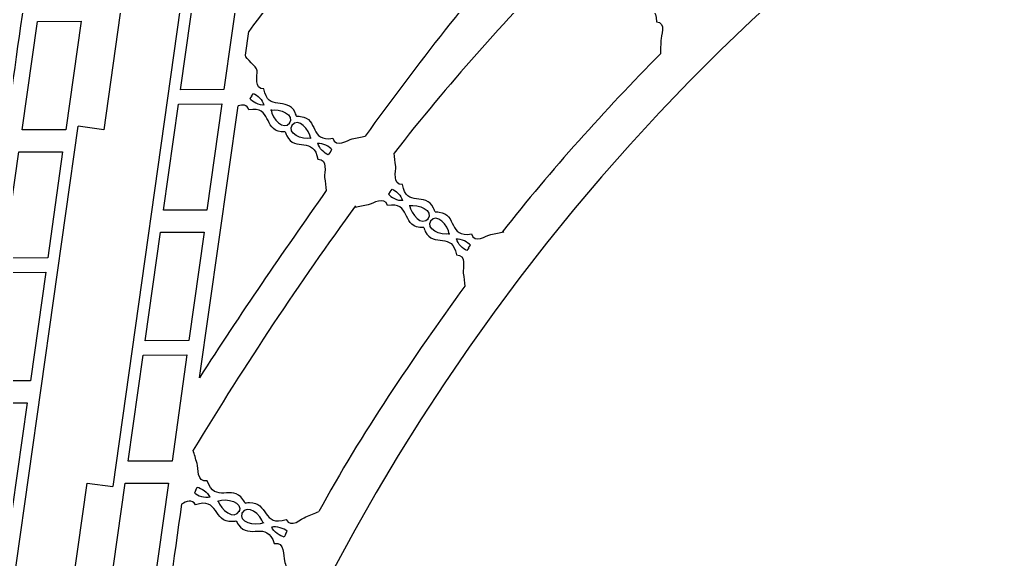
# Model space of a CAD drawing. Extents: x -297 to 143, y -140 to 144.
# Drawn here: x -85.6 to 26.3, y -26.6 to 33.9 of the extents above; entities that cross this region are included whole.
import ezdxf

# ---------------------------------------------------------------- set-up
doc = ezdxf.new("R2010")
doc.units = 0
doc.header["$MEASUREMENT"] = 0
doc.layers.add('LAYER_1', color=7, linetype='CONTINUOUS')

msp = doc.modelspace()

# ---------------------------------------------------------------- linework, layer by layer
at = {"layer": 'LAYER_1', "color": 1}
for points in [[(-271.6017, -91.1763), (-158.8147, -69.7281), (-82.4755, 22.5189), (-76.7633, 130.1193)], [(-68.389, -91.1763), (44.398, -69.7281), (120.7372, 22.5189), (126.4494, 130.1193)], [(117.3315, 94.6306), (4.5445, 73.1824), (-71.7947, -19.0646), (-77.5069, -126.665)], [(-86.8187, 23.9355), (-85.1039, 36.2564), (-83.2332, 49.0661), (-81.5446, 61.4134)], [(-39.6239, 54.985), (-46.9107, 47.6472), (-54.2529, 40.272), (-59.8919, 32.6216)], [(-28.1899, 44.0666), (-34.9455, 36.8032), (-40.8917, 28.9666), (-46.8147, 20.8508)], [(-66.8889, 40.3278), (-66.8889, 40.3278), (-75.1907, -18.5072), (-75.1907, -18.5072)], [(-24.5895, 40.5444), (-31.0659, 33.7778), (-37.5735, 26.683), (-43.5493, 18.9332)], [(-60.2705, 29.962), (-60.2705, 29.962), (-59.8919, 32.6216), (-59.8919, 32.6216)], [(-13.6219, 30.0942), (-19.9057, 23.7034), (-25.8877, 17.1366), (-31.3963, 10.0748)], [(-65.4299, -6.2798), (-65.4299, -6.2798), (-61.0841, 24.2462), (-61.0841, 24.2462)], [(-57.4365, 23.786), (-56.3915, 23.992), (-54.6757, 23.2712), (-55.3387, 22.2572)], [(-57.3903, 23.851), (-57.2489, 22.795), (-56.0137, 21.403), (-55.2669, 22.3574)], [(-52.9313, 20.5596), (-53.0725, 21.6158), (-54.3077, 23.0078), (-55.0545, 22.0538)], [(-87.3813, -36.8735), (-87.3813, -36.8735), (-79.0795, 21.9615), (-79.0795, 21.9615)], [(-52.8847, 20.6246), (-53.9299, 20.4186), (-55.6457, 21.1396), (-54.9827, 22.1534)], [(-51.1901, 14.7402), (-56.0845, 7.7502), (-60.8835, 0.8676), (-65.4299, -6.2798)], [(-47.8903, 13.017), (-54.1565, 4.478), (-60.2083, -4.6508), (-66.1373, -14.4124)], [(-41.855, 13.0485), (-40.8097, 13.2546), (-39.094, 12.5336), (-39.757, 11.5197)], [(-41.8086, 13.1133), (-41.6671, 12.0574), (-40.4319, 10.6652), (-39.6856, 11.6195)], [(-37.3032, 9.8871), (-38.3485, 9.681), (-40.0643, 10.4019), (-39.4013, 11.4159)], [(-37.3497, 9.8222), (-37.4912, 10.8782), (-38.7263, 12.2704), (-39.4727, 11.3161)], [(-31.2603, 10.0748), (-31.2603, 10.0748), (-31.2235, 10.1264), (-31.2235, 10.1264)], [(-35.6085, 4.0026), (-41.4465, -4.0256), (-47.2303, -12.5426), (-52.0297, -21.3144)], [(-63.3939, -20.138), (-62.3609, -19.748), (-60.4829, -20.1902), (-60.9863, -21.3408)], [(-63.3577, -20.0638), (-63.0321, -21.1194), (-61.5299, -22.33), (-60.9301, -21.2258)], [(-67.4515, -20.4812), (-69.1663, -32.8021), (-71.037, -45.6118), (-72.7256, -57.9591)], [(-58.2335, -22.6628), (-58.5593, -21.6072), (-60.0613, -20.3962), (-60.6609, -21.5)], [(-58.1971, -22.5884), (-59.2301, -22.9786), (-61.1083, -22.5362), (-60.6047, -21.3858)]]:
    msp.add_open_spline(points, degree=3, dxfattribs=at)
for points, knots in [([(-72.5852, 47.2648), (-72.5852, 47.2648), (-76.1982, 21.5564), (-76.1982, 21.5564), (-76.1982, 21.5564), (-76.1982, 21.5564), (-79.0796, 21.9614), (-79.0796, 21.9614)], [0, 0, 0, 0, 0.33333333, 0.33333333, 0.33333333, 0.33333333, 1, 1, 1, 1]), ([(-17.2566, 37.2558), (-17.2398, 37.1857), (-17.23, 37.0563), (-17.1506, 36.8066), (-17.1506, 36.8066), (-16.5235, 34.834), (-14.1012, 36.3859), (-14.0663, 33.7033), (-14.0663, 33.7033), (-12.9023, 33.5916), (-13.5615, 32.1036), (-13.586, 31.5785), (-13.586, 31.5785), (-13.5882, 31.0599), (-13.6005, 30.5654), (-13.6221, 30.0943)], [0, 0, 0, 0, 0.2, 0.2, 0.2, 0.2, 0.4, 0.4, 0.4, 0.4, 0.6, 0.6, 0.6, 0.6, 1, 1, 1, 1]), ([(-54.5269, 23.0904), (-54.5535, 23.1574), (-54.5815, 23.284), (-54.6949, 23.5202), (-54.6949, 23.5202), (-55.5929, 25.3852), (-57.7729, 23.5086), (-58.1845, 26.1596), (-58.1845, 26.1596), (-59.3525, 26.1066), (-58.9091, 27.6726), (-58.9585, 28.1958), (-58.9585, 28.1958), (-59.0293, 28.7096), (-60.2261, 29.4924), (-60.2705, 29.962)], [0, 0, 0, 0, 0.2, 0.2, 0.2, 0.2, 0.4, 0.4, 0.4, 0.4, 0.6, 0.6, 0.6, 0.6, 1, 1, 1, 1]), ([(-59.5619, 25.3792), (-59.5619, 25.3792), (-59.7797, 25.0738), (-59.7797, 25.0738), (-59.7797, 25.0738), (-59.5003, 24.7658), (-58.7483, 24.2954), (-58.1667, 24.3976)], [0, 0, 0, 0, 0.33333333, 0.33333333, 0.33333333, 0.33333333, 1, 1, 1, 1]), ([(-59.5829, 25.35), (-59.5829, 25.35), (-59.3635, 25.6548), (-59.3635, 25.6548), (-59.3635, 25.6548), (-58.9825, 25.4888), (-58.2945, 24.9286), (-58.2043, 24.3456)], [0, 0, 0, 0, 0.33333333, 0.33333333, 0.33333333, 0.33333333, 1, 1, 1, 1]), ([(-55.7943, 21.3202), (-55.8661, 21.3234), (-55.9955, 21.3096), (-56.2557, 21.341), (-56.2557, 21.341), (-58.3101, 21.5904), (-57.2359, 24.2588), (-59.8781, 23.7944), (-59.8781, 23.7944), (-60.0643, 24.4352), (-60.5805, 24.4092), (-61.0843, 24.2464)], [0, 0, 0, 0, 0.25, 0.25, 0.25, 0.25, 0.5, 0.5, 0.5, 0.5, 1, 1, 1, 1]), ([(-54.5269, 23.0904), (-54.4551, 23.087), (-54.3257, 23.1014), (-54.0657, 23.0698), (-54.0657, 23.0698), (-52.0109, 22.8204), (-53.0853, 20.1518), (-50.4431, 20.6162), (-50.4431, 20.6162), (-50.1169, 19.4932), (-48.7775, 20.4178), (-48.2661, 20.5392), (-48.2661, 20.5392), (-47.7569, 20.6376), (-47.2733, 20.7416), (-46.8147, 20.8508)], [0, 0, 0, 0, 0.2, 0.2, 0.2, 0.2, 0.4, 0.4, 0.4, 0.4, 0.6, 0.6, 0.6, 0.6, 1, 1, 1, 1]), ([(-55.7943, 21.3202), (-55.7681, 21.2532), (-55.7401, 21.1268), (-55.6263, 20.8904), (-55.6263, 20.8904), (-54.7283, 19.0254), (-52.5483, 20.9022), (-52.1367, 18.251), (-52.1367, 18.251), (-50.9687, 18.3038), (-51.4125, 16.7376), (-51.3631, 16.2148), (-51.3631, 16.2148), (-51.2923, 15.701), (-51.2349, 15.2096), (-51.1901, 14.7402)], [0, 0, 0, 0, 0.2, 0.2, 0.2, 0.2, 0.4, 0.4, 0.4, 0.4, 0.6, 0.6, 0.6, 0.6, 1, 1, 1, 1]), ([(-50.7591, 19.0316), (-50.7591, 19.0316), (-50.5419, 19.3376), (-50.5419, 19.3376), (-50.5419, 19.3376), (-50.8211, 19.6446), (-51.5735, 20.1156), (-52.1545, 20.0132)], [0, 0, 0, 0, 0.33333333, 0.33333333, 0.33333333, 0.33333333, 1, 1, 1, 1]), ([(-50.7385, 19.0606), (-50.7385, 19.0606), (-50.9577, 18.7562), (-50.9577, 18.7562), (-50.9577, 18.7562), (-51.3391, 18.9218), (-52.0269, 19.4824), (-52.1171, 20.065)], [0, 0, 0, 0, 0.33333333, 0.33333333, 0.33333333, 0.33333333, 1, 1, 1, 1]), ([(-38.9454, 12.3528), (-38.9718, 12.4199), (-38.9997, 12.5466), (-39.1134, 12.7827), (-39.1134, 12.7827), (-40.0113, 14.6476), (-42.1917, 12.771), (-42.6029, 15.4222), (-42.6029, 15.4222), (-43.7711, 15.3693), (-43.3273, 16.9351), (-43.3768, 17.4585), (-43.3768, 17.4585), (-43.4475, 17.9723), (-43.5048, 18.4636), (-43.5495, 18.9331)], [0, 0, 0, 0, 0.2, 0.2, 0.2, 0.2, 0.4, 0.4, 0.4, 0.4, 0.6, 0.6, 0.6, 0.6, 1, 1, 1, 1]), ([(-43.9805, 14.6415), (-43.9805, 14.6415), (-44.1979, 14.336), (-44.1979, 14.336), (-44.1979, 14.336), (-43.9186, 14.0283), (-43.1666, 13.5576), (-42.5854, 13.66)], [0, 0, 0, 0, 0.33333333, 0.33333333, 0.33333333, 0.33333333, 1, 1, 1, 1]), ([(-44.0013, 14.6126), (-44.0013, 14.6126), (-43.782, 14.9168), (-43.782, 14.9168), (-43.782, 14.9168), (-43.4008, 14.7514), (-42.713, 14.1911), (-42.6227, 13.6079)], [0, 0, 0, 0, 0.33333333, 0.33333333, 0.33333333, 0.33333333, 1, 1, 1, 1]), ([(-40.2129, 10.5828), (-40.2849, 10.5862), (-40.4138, 10.5718), (-40.674, 10.6034), (-40.674, 10.6034), (-42.7287, 10.8529), (-41.6543, 13.5214), (-44.2966, 13.057), (-44.2966, 13.057), (-44.6228, 14.1799), (-45.9623, 13.2555), (-46.4737, 13.1338), (-46.4737, 13.1338), (-46.9829, 13.0353), (-47.4664, 12.9313), (-47.9253, 12.8224)], [0, 0, 0, 0, 0.2, 0.2, 0.2, 0.2, 0.4, 0.4, 0.4, 0.4, 0.6, 0.6, 0.6, 0.6, 1, 1, 1, 1]), ([(-38.9454, 12.3528), (-38.8734, 12.3494), (-38.7444, 12.3638), (-38.4843, 12.3322), (-38.4843, 12.3322), (-36.4295, 12.0827), (-37.504, 9.4142), (-34.8616, 9.8786), (-34.8616, 9.8786), (-34.5354, 8.7557), (-33.196, 9.6801), (-32.6846, 9.8018), (-32.6846, 9.8018), (-32.1754, 9.9003), (-31.6918, 10.0043), (-31.2329, 10.1132)], [0, 0, 0, 0, 0.2, 0.2, 0.2, 0.2, 0.4, 0.4, 0.4, 0.4, 0.6, 0.6, 0.6, 0.6, 1, 1, 1, 1]), ([(-40.2129, 10.5828), (-40.1864, 10.5157), (-40.1585, 10.389), (-40.0448, 10.1529), (-40.0448, 10.1529), (-39.1469, 8.288), (-36.9666, 10.1646), (-36.5553, 7.5134), (-36.5553, 7.5134), (-35.3871, 7.5663), (-35.8309, 6.0004), (-35.7815, 5.4771), (-35.7815, 5.4771), (-35.7108, 4.9633), (-35.6535, 4.472), (-35.6088, 4.0025)], [0, 0, 0, 0, 0.2, 0.2, 0.2, 0.2, 0.4, 0.4, 0.4, 0.4, 0.6, 0.6, 0.6, 0.6, 1, 1, 1, 1]), ([(-35.1777, 8.294), (-35.1777, 8.294), (-34.9603, 8.5996), (-34.9603, 8.5996), (-34.9603, 8.5996), (-35.2397, 8.9073), (-35.9916, 9.378), (-36.5728, 9.2756)], [0, 0, 0, 0, 0.33333333, 0.33333333, 0.33333333, 0.33333333, 1, 1, 1, 1]), ([(-35.157, 8.323), (-35.157, 8.323), (-35.3763, 8.0188), (-35.3763, 8.0188), (-35.3763, 8.0188), (-35.7575, 8.1842), (-36.4453, 8.7445), (-36.5356, 9.3277)], [0, 0, 0, 0, 0.33333333, 0.33333333, 0.33333333, 0.33333333, 1, 1, 1, 1]), ([(-60.2999, -20.3494), (-60.3383, -20.2856), (-60.3885, -20.161), (-60.5451, -19.9388), (-60.5451, -19.9388), (-61.7839, -18.1864), (-63.6901, -20.4796), (-64.5665, -17.8398), (-64.5665, -17.8398), (-65.7515, -18.0948), (-65.5671, -16.4172), (-65.7075, -15.891), (-65.7075, -15.891), (-65.8681, -15.3778), (-66.0113, -14.885), (-66.1373, -14.4124)], [0, 0, 0, 0, 0.2, 0.2, 0.2, 0.2, 0.4, 0.4, 0.4, 0.4, 0.6, 0.6, 0.6, 0.6, 1, 1, 1, 1]), ([(-81.685, -43.8105), (-81.685, -43.8105), (-78.072, -18.1021), (-78.072, -18.1021), (-78.072, -18.1021), (-78.072, -18.1021), (-75.1906, -18.5071), (-75.1906, -18.5071)], [0, 0, 0, 0, 0.33333333, 0.33333333, 0.33333333, 0.33333333, 1, 1, 1, 1]), ([(-65.8405, -18.8744), (-65.8405, -18.8744), (-66.0109, -19.2242), (-66.0109, -19.2242), (-66.0109, -19.2242), (-65.6723, -19.4908), (-64.8227, -19.8426), (-64.2455, -19.6384)], [0, 0, 0, 0, 0.33333333, 0.33333333, 0.33333333, 0.33333333, 1, 1, 1, 1]), ([(-65.8569, -18.9078), (-65.8569, -18.9078), (-65.6851, -18.5586), (-65.6851, -18.5586), (-65.6851, -18.5586), (-65.2671, -18.6626), (-64.4675, -19.1176), (-64.2749, -19.698)], [0, 0, 0, 0, 0.33333333, 0.33333333, 0.33333333, 0.33333333, 1, 1, 1, 1]), ([(-61.2913, -22.3768), (-61.3653, -22.3862), (-61.4951, -22.4226), (-61.7669, -22.4352), (-61.7669, -22.4352), (-63.9097, -22.533), (-63.2699, -19.6202), (-65.8915, -20.549), (-65.8915, -20.549), (-66.2279, -19.8518), (-66.9201, -20.1708), (-67.4515, -20.4812)], [0, 0, 0, 0, 0.25, 0.25, 0.25, 0.25, 0.5, 0.5, 0.5, 0.5, 1, 1, 1, 1]), ([(-60.2999, -20.3494), (-60.2255, -20.3406), (-60.0955, -20.3036), (-59.8245, -20.2914), (-59.8245, -20.2914), (-57.6809, -20.1936), (-58.3209, -23.1062), (-55.6991, -22.1776), (-55.6991, -22.1776), (-55.1727, -23.2696), (-53.9621, -22.0942), (-53.4603, -21.8822), (-53.4603, -21.8822), (-52.9565, -21.694), (-52.4799, -21.5048), (-52.0297, -21.3144)], [0, 0, 0, 0, 0.2, 0.2, 0.2, 0.2, 0.4, 0.4, 0.4, 0.4, 0.6, 0.6, 0.6, 0.6, 1, 1, 1, 1]), ([(-61.2913, -22.3768), (-61.2531, -22.4412), (-61.2027, -22.5656), (-61.0457, -22.7876), (-61.0457, -22.7876), (-59.8069, -24.5402), (-57.9009, -22.2466), (-57.0243, -24.8868), (-57.0243, -24.8868), (-55.8393, -24.6322), (-56.0241, -26.3096), (-55.8837, -26.8354), (-55.8837, -26.8354), (-55.7233, -27.3488), (-55.5797, -27.8414), (-55.4535, -28.3136)], [0, 0, 0, 0, 0.2, 0.2, 0.2, 0.2, 0.4, 0.4, 0.4, 0.4, 0.6, 0.6, 0.6, 0.6, 1, 1, 1, 1]), ([(-55.7499, -23.852), (-55.7499, -23.852), (-55.5809, -23.5018), (-55.5809, -23.5018), (-55.5809, -23.5018), (-55.9189, -23.2358), (-56.7691, -22.8836), (-57.3453, -23.088)], [0, 0, 0, 0, 0.33333333, 0.33333333, 0.33333333, 0.33333333, 1, 1, 1, 1]), ([(-55.7343, -23.8186), (-55.7343, -23.8186), (-55.9057, -24.1676), (-55.9057, -24.1676), (-55.9057, -24.1676), (-56.3241, -24.0636), (-57.1239, -23.6088), (-57.3161, -23.0286)], [0, 0, 0, 0, 0.33333333, 0.33333333, 0.33333333, 0.33333333, 1, 1, 1, 1])]:
    msp.add_open_spline(points, degree=3, knots=knots, dxfattribs=at)
at = {"layer": 'LAYER_1', "color": 5}
for points in [[(-60.9782, 38.2572), (-60.9782, 38.2572), (-65.8493, 38.2572), (-65.8493, 38.2572), (-65.8493, 38.2572), (-65.8493, 38.2572), (-67.5719, 26.0487), (-67.5719, 26.0487), (-67.5719, 26.0487), (-67.5719, 26.0487), (-62.6955, 26.0856), (-62.6955, 26.0856), (-62.6955, 26.0856), (-62.6955, 26.0856), (-60.9782, 38.2572), (-60.9782, 38.2572)], [(-85.3546, 21.5619), (-85.3546, 21.5619), (-80.4682, 21.5576), (-80.4682, 21.5576), (-80.4682, 21.5576), (-80.4682, 21.5576), (-78.7451, 33.7704), (-78.7451, 33.7704), (-78.7451, 33.7704), (-78.7451, 33.7704), (-83.6372, 33.7335), (-83.6372, 33.7335), (-83.6372, 33.7335), (-83.6372, 33.7335), (-85.3546, 21.5619), (-85.3546, 21.5619)], [(-62.9213, 24.4853), (-62.9213, 24.4853), (-67.7968, 24.4548), (-67.7968, 24.4548), (-67.7968, 24.4548), (-67.7968, 24.4548), (-69.4762, 12.5532), (-69.4762, 12.5532), (-69.4762, 12.5532), (-69.4762, 12.5532), (-64.605, 12.553), (-64.605, 12.553), (-64.605, 12.553), (-64.605, 12.553), (-62.9213, 24.4853), (-62.9213, 24.4853)], [(-87.4331, 7.1512), (-87.4331, 7.1512), (-82.4969, 7.1816), (-82.4969, 7.1816), (-82.4969, 7.1816), (-82.4969, 7.1816), (-80.8176, 19.0835), (-80.8176, 19.0835), (-80.8176, 19.0835), (-80.8176, 19.0835), (-85.7494, 19.0834), (-85.7494, 19.0834), (-85.7494, 19.0834), (-85.7494, 19.0834), (-87.4331, 7.1512), (-87.4331, 7.1512)], [(-64.894, 10.075), (-64.894, 10.075), (-69.8259, 10.0749), (-69.8259, 10.0749), (-69.8259, 10.0749), (-69.8259, 10.0749), (-71.5486, -2.1336), (-71.5486, -2.1336), (-71.5486, -2.1336), (-71.5486, -2.1336), (-66.6113, -2.0966), (-66.6113, -2.0966), (-66.6113, -2.0966), (-66.6113, -2.0966), (-64.894, 10.075), (-64.894, 10.075)], [(-89.3762, -6.6207), (-89.3762, -6.6207), (-84.4443, -6.6206), (-84.4443, -6.6206), (-84.4443, -6.6206), (-84.4443, -6.6206), (-82.7216, 5.5879), (-82.7216, 5.5879), (-82.7216, 5.5879), (-82.7216, 5.5879), (-87.6589, 5.5509), (-87.6589, 5.5509), (-87.6589, 5.5509), (-87.6589, 5.5509), (-89.3762, -6.6207), (-89.3762, -6.6207)], [(-66.8371, -3.6969), (-66.8371, -3.6969), (-71.7733, -3.7273), (-71.7733, -3.7273), (-71.7733, -3.7273), (-71.7733, -3.7273), (-73.4526, -15.6292), (-73.4526, -15.6292), (-73.4526, -15.6292), (-73.4526, -15.6292), (-68.5208, -15.6291), (-68.5208, -15.6291), (-68.5208, -15.6291), (-68.5208, -15.6291), (-66.8371, -3.6969), (-66.8371, -3.6969)], [(-91.3489, -21.031), (-91.3489, -21.031), (-86.4734, -21.0005), (-86.4734, -21.0005), (-86.4734, -21.0005), (-86.4734, -21.0005), (-84.794, -9.0989), (-84.794, -9.0989), (-84.794, -9.0989), (-84.794, -9.0989), (-89.6652, -9.0987), (-89.6652, -9.0987), (-89.6652, -9.0987), (-89.6652, -9.0987), (-91.3489, -21.031), (-91.3489, -21.031)], [(-68.9156, -18.1076), (-68.9156, -18.1076), (-73.802, -18.1033), (-73.802, -18.1033), (-73.802, -18.1033), (-73.802, -18.1033), (-75.5251, -30.3161), (-75.5251, -30.3161), (-75.5251, -30.3161), (-75.5251, -30.3161), (-70.633, -30.2792), (-70.633, -30.2792), (-70.633, -30.2792), (-70.633, -30.2792), (-68.9156, -18.1076), (-68.9156, -18.1076)]]:
    msp.add_open_spline(points, degree=3, knots=[0, 0, 0, 0, 0.2, 0.2, 0.2, 0.2, 0.4, 0.4, 0.4, 0.4, 0.6, 0.6, 0.6, 0.6, 1, 1, 1, 1], dxfattribs=at)

doc.saveas('drawing.dxf')
